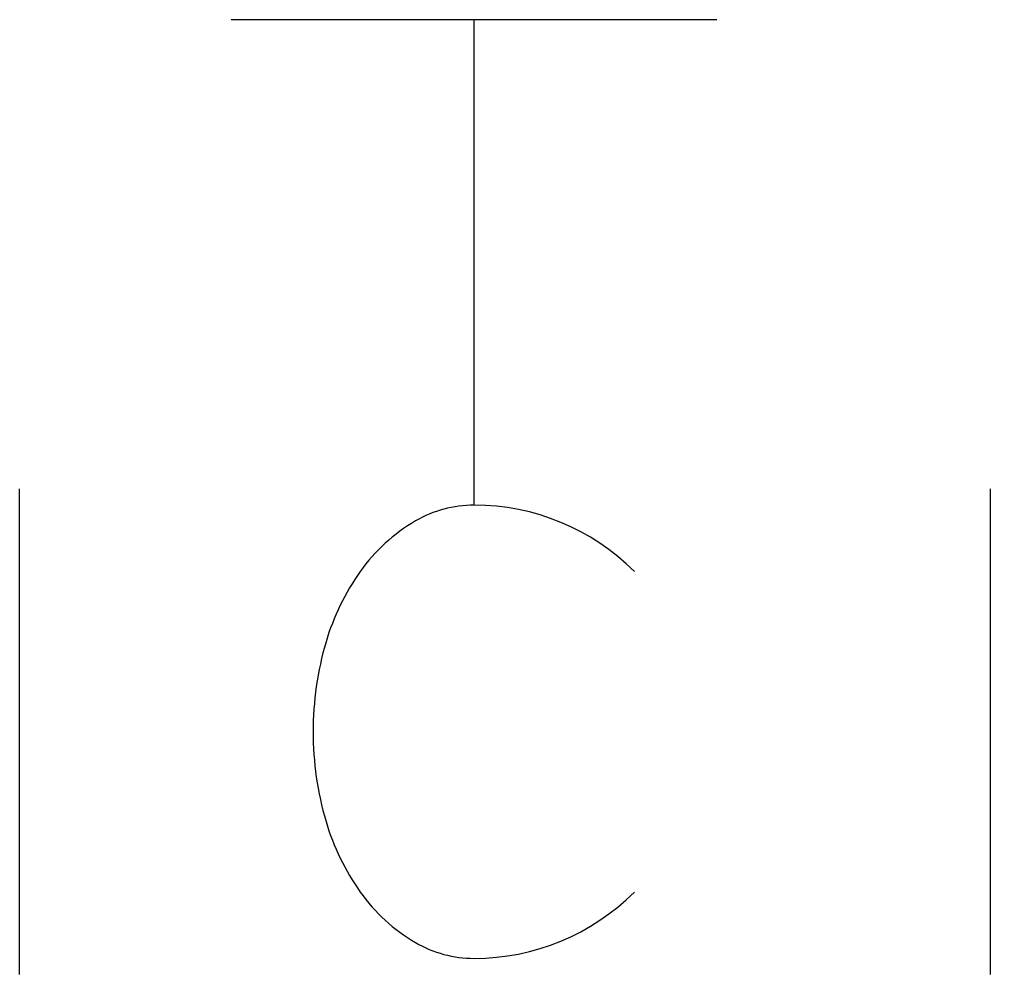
# Model space of a CAD drawing. Header units: millimetres. Extents: x -2890.196 to -2889.956, y 1177.679 to 1177.915.
import ezdxf

# ---------------------------------------------------------------- set-up
doc = ezdxf.new("R2010")
doc.units = ezdxf.units.MM
doc.header["$LTSCALE"] = 10
doc.layers.add('Hds_símbolos', color=2, linetype='Continuous')

msp = doc.modelspace()

# ---------------------------------------------------------------- linework, layer by layer
at = {"layer": 'Hds_símbolos'}
for p, q in [((-2890.14363, 1177.91454), (-2890.02363, 1177.91454)), ((-2890.08363, 1177.79454), (-2890.08363, 1177.91454)), ((-2890.196, 1177.67854), (-2890.196, 1177.79854)), ((-2889.956, 1177.67854), (-2889.956, 1177.79854))]:
    msp.add_line(p, q, dxfattribs=at)
at = {"layer": 'Hds_símbolos', "color": 2}
msp.add_lwpolyline([(-2890.04403, 1177.77814, 0.198912), (-2890.08363, 1177.79454, 0.13268), (-2890.0981, 1177.79063, 0.106709), (-2890.11177, 1177.77814, 0.083091), (-2890.12023, 1177.76072, 0.071705), (-2890.12343, 1177.73854, 0.071705), (-2890.12023, 1177.71637, 0.083091), (-2890.11177, 1177.69894, 0.106709), (-2890.0981, 1177.68645, 0.13268), (-2890.08363, 1177.68254, 0.198912), (-2890.04403, 1177.69894)], format="xyb", dxfattribs=at)

doc.saveas('drawing.dxf')
